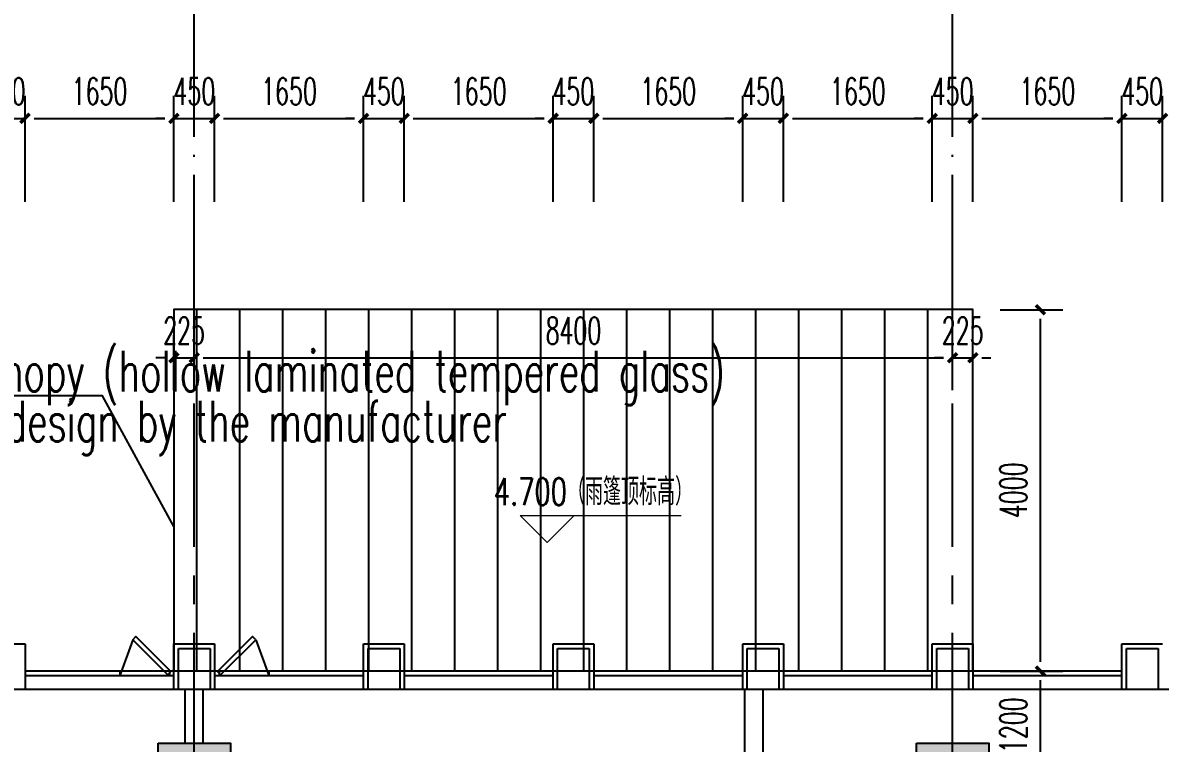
# Model space of a CAD drawing. Extents: x 824790 to 994147, y 4290613 to 4374713.
# Drawn here: x 858410 to 871010, y 4347595 to 4355572 of the extents above; entities that cross this region are included whole.
import ezdxf
from ezdxf.enums import TextEntityAlignment as Align

# ---------------------------------------------------------------- set-up
doc = ezdxf.new("R2010")
doc.units = 0
doc.header["$LTSCALE"] = 1000
doc.header["$MEASUREMENT"] = 0
for name, pattern in [('ACAD_ISO08W100', [36, 24, -3, 6, -3]), ('CENTER', [50.8, 31.75, -6.35, 6.35, -6.35]), ('DOTE', [2.42, 2, -0.2, 0.02, -0.2])]:
    doc.linetypes.add(name, pattern=pattern)
doc.layers.get('0').update_dxf_attribs({"color": 255, "linetype": 'CONTINUOUS'})
for name, color, linetype in [('A-AXIS', 3, 'CONTINUOUS'), ('A-DIM', 201, 'CONTINUOUS'), ('A-DOTE', 8, 'ACAD_ISO08W100'), ('A-FIN-GRAN', 34, 'CONTINUOUS'), ('A-NOTE', 150, 'CONTINUOUS'), ('A-WALL', 2, 'CONTINUOUS'), ('A-WINDOW', 4, 'CONTINUOUS'), ('DOTE', 17, 'DOTE'), ('HATCH-F252', 252, 'CONTINUOUS'), ('S-COLUMN', 1, 'CONTINUOUS'), ('WINDOW', 4, 'CONTINUOUS'), ('柱子', 9, 'CONTINUOUS')]:
    doc.layers.add(name, color=color, linetype=linetype)
doc.layers.add('A_LEVEL', color=135, linetype='CONTINUOUS', lineweight=0)
doc.styles.add('DIM_FONT', font='SIMPLEX.shx', dxfattribs={"width": 0.6, "bigfont": 'GBCBIG.shx'})
doc.styles.add('MEN', font='tjromans.shx', dxfattribs={"width": 0.7, "bigfont": 'tjhztxt.shx'})
doc.styles.add('TONGJI-FONT', font='simplex.shx')
doc.dimstyles.new('DIM100', dxfattribs={"dimscale": 100, "dimtxt": 3, "dimasz": 0.01, "dimexe": 1, "dimexo": 1, "dimgap": 1, "dimtad": 1, "dimdec": 0, "dimtxsty": 'DIM_FONT', "dimblk1": 'h-_DIMX', "dimblk2": 'h-_DIMX', "dimsah": 1, "dimcen": 0.01, "dimclrd": 256, "dimclre": 256, "dimclrt": 7, "dimadec": 3, "dimazin": 3, "dimtfac": 1, "dimtdec": 0, "dimtix": 1, "dimtmove": 2, "dimatfit": 3, "dimldrblk": 'h-_DIMX', "dimtzin": 5, "dimarcsym": 0})
doc.dimstyles.new('DIMN', dxfattribs={"dimtxt": 300, "dimasz": 100, "dimexe": 250, "dimexo": 300, "dimgap": 150, "dimtad": 1, "dimdec": 0, "dimtxsty": 'DIM_FONT', "dimblk": 'h-_ArchTick', "dimcen": 2.5, "dimclrt": 7, "dimazin": 2, "dimtfac": 1, "dimtdec": 0, "dimtix": 1, "dimtmove": 2, "dimatfit": 3, "dimarcsym": 0})

# ---------------------------------------------------------------- blocks, each defined once
blk = doc.blocks.new('h-_DIMX')
blk.add_line((-150, 0), (150, 0))
at = {"const_width": 50}
blk.add_lwpolyline([(-70, -70), (70, 70)], dxfattribs=at)
blk = doc.blocks.new('h-ewryer')
at = {"layer": 'A-WINDOW', "ltscale": 0.5}
blk.add_line((366378, 243878), (366234, 243482), dxfattribs=at)
at = {"layer": 'A-WINDOW'}
for p, q in [((366234, 243532), (366234, 243482)), ((366784, 243532), (366784, 243482))]:
    blk.add_line(p, q, dxfattribs=at)
at = {"layer": 'A-WINDOW', "ltscale": 0.5}
blk.add_lwpolyline([(366378, 243878), (366413, 243914), (366802, 243525), (366767, 243489)], close=True, dxfattribs=at)
blk = doc.blocks.new('h-2层裙房幕墙')
at = {"layer": 'A-FIN-GRAN'}
for p, q in [((756609, 4036435), (757036, 4036435)), ((757036, 4036435), (757036, 4035935)), ((758686, 4035935), (758686, 4036435)), ((758686, 4036435), (759136, 4036435)), ((759136, 4036435), (759136, 4035935)), ((760786, 4035935), (760786, 4036435)), ((760786, 4036435), (761236, 4036435)), ((761236, 4036435), (761236, 4035935)), ((762886, 4035935), (762886, 4036435)), ((762886, 4036435), (763336, 4036435)), ((763336, 4036435), (763336, 4035935)), ((764986, 4035935), (764986, 4036435)), ((764986, 4036435), (765436, 4036435)), ((765436, 4036435), (765436, 4035935)), ((767086, 4035935), (767086, 4036435)), ((767086, 4036435), (767536, 4036435)), ((767536, 4036435), (767536, 4035935)), ((769186, 4035935), (769186, 4036435)), ((769186, 4036435), (769636, 4036435)), ((758736, 4035935), (758736, 4036385)), ((758736, 4036385), (759086, 4036385)), ((759086, 4036385), (759086, 4035935)), ((760836, 4035935), (760836, 4036385)), ((760836, 4036385), (761186, 4036385)), ((761186, 4036385), (761186, 4035935)), ((762936, 4035935), (762936, 4036385)), ((762936, 4036385), (763286, 4036385)), ((763286, 4036385), (763286, 4035935)), ((765036, 4035935), (765036, 4036385)), ((765036, 4036385), (765386, 4036385)), ((765386, 4036385), (765386, 4035935)), ((767136, 4035935), (767136, 4036385)), ((767136, 4036385), (767486, 4036385)), ((767486, 4036385), (767486, 4035935)), ((769236, 4035935), (769236, 4036385)), ((769236, 4036385), (769586, 4036385)), ((769586, 4036385), (769586, 4035935))]:
    blk.add_line(p, q, dxfattribs=at)
at = {"layer": 'WINDOW'}
for p, q in [((757036, 4036135), (758686, 4036135)), ((757036, 4036085), (758686, 4036085)), ((759136, 4036135), (760786, 4036135)), ((759136, 4036085), (760786, 4036085)), ((761236, 4036135), (762886, 4036135)), ((761236, 4036085), (762886, 4036085)), ((763336, 4036135), (764986, 4036135)), ((763336, 4036085), (764986, 4036085)), ((765436, 4036135), (767086, 4036135)), ((765436, 4036085), (767086, 4036085)), ((767536, 4036135), (769186, 4036135)), ((767536, 4036085), (769186, 4036085)), ((740234, 4035935), (801136, 4035935)), ((757036, 4035935), (758686, 4035935)), ((759136, 4035935), (760786, 4035935)), ((761236, 4035935), (762886, 4035935)), ((763336, 4035935), (764986, 4035935)), ((765436, 4035935), (767086, 4035935)), ((767536, 4035935), (769186, 4035935))]:
    blk.add_line(p, q, dxfattribs=at)
at = {"layer": 'A-WINDOW'}
blk.add_blockref('h-ewryer', (391851, 3792603), dxfattribs=at)
at = {"layer": 'A-WINDOW', "xscale": -1}
blk.add_blockref('h-ewryer', (1125970, 3792603), dxfattribs=at)
blk = doc.blocks.new('h-qwwe')
at = {"layer": 'HATCH-F252'}
blk.add_hatch(color=256, dxfattribs=at).paths.add_polyline_path([(-400, 400), (400, 400), (400, -400), (-400, -400)])
at = {"layer": 'S-COLUMN', "color": 1}
blk.add_lwpolyline([(-400, 400), (400, 400), (400, -400), (-400, -400)], close=True, dxfattribs=at)
blk = doc.blocks.new('h-800zhu')
at = {"layer": '柱子'}
for p in [(-2580329, -1387131), (-2571929, -1387131)]:
    blk.add_blockref('h-qwwe', p, dxfattribs=at)
blk = doc.blocks.new('h-_ArchTick')
at = {"color": 0, "linetype": 'ByBlock', "const_width": 0.4}
blk.add_lwpolyline([(-0.5, -0.5), (0.5, 0.5)], dxfattribs=at)
blk = doc.blocks.new('*D195')
at = {"layer": 'A-DIM', "color": 0, "lineweight": -2, "transparency": 16777216}
for p, q in [((860085, 4351504), (860085, 4352113)), ((860310, 4351504), (860310, 4352113)), ((859985, 4351863), (859885, 4351863)), ((860085, 4351863), (860310, 4351863)), ((860410, 4351863), (860510, 4351863))]:
    blk.add_line(p, q, dxfattribs=at)
at = {"layer": 'A-DIM', "color": 0, "lineweight": -2, "transparency": 16777216, "xscale": 100, "yscale": 100, "zscale": 100}
blk.add_blockref('h-_ArchTick', (860085, 4351863), dxfattribs=at)
at = {"layer": 'A-DIM', "color": 0, "lineweight": -2, "transparency": 16777216, "xscale": 100, "yscale": 100, "zscale": 100, "rotation": 180}
blk.add_blockref('h-_ArchTick', (860310, 4351863), dxfattribs=at)
at = {"layer": 'A-DIM', "color": 7, "transparency": 16777216, "insert": (860197, 4352163), "char_height": 300, "attachment_point": 5, "style": 'DIM_FONT'}
blk.add_mtext('\\A1;225', dxfattribs=at)
blk = doc.blocks.new('*D196')
at = {"layer": 'A-DIM', "color": 0, "lineweight": -2, "transparency": 16777216}
for p, q in [((860310, 4351504), (860310, 4352113)), ((868710, 4351504), (868710, 4352113)), ((860410, 4351863), (868610, 4351863))]:
    blk.add_line(p, q, dxfattribs=at)
at = {"layer": 'A-DIM', "color": 0, "lineweight": -2, "transparency": 16777216, "xscale": 100, "yscale": 100, "zscale": 100, "rotation": 180}
blk.add_blockref('h-_ArchTick', (860310, 4351863), dxfattribs=at)
at = {"layer": 'A-DIM', "color": 0, "lineweight": -2, "transparency": 16777216, "xscale": 100, "yscale": 100, "zscale": 100}
blk.add_blockref('h-_ArchTick', (868710, 4351863), dxfattribs=at)
at = {"layer": 'A-DIM', "color": 7, "transparency": 16777216, "insert": (864510, 4352163), "char_height": 300, "attachment_point": 5, "style": 'DIM_FONT'}
blk.add_mtext('\\A1;8400', dxfattribs=at)
blk = doc.blocks.new('*D197')
at = {"layer": 'A-DIM', "color": 0, "lineweight": -2, "transparency": 16777216}
for p, q in [((868710, 4351504), (868710, 4352113)), ((868935, 4351504), (868935, 4352113)), ((868610, 4351863), (868510, 4351863)), ((868710, 4351863), (868935, 4351863)), ((869035, 4351863), (869135, 4351863))]:
    blk.add_line(p, q, dxfattribs=at)
at = {"layer": 'A-DIM', "color": 0, "lineweight": -2, "transparency": 16777216, "xscale": 100, "yscale": 100, "zscale": 100}
blk.add_blockref('h-_ArchTick', (868710, 4351863), dxfattribs=at)
at = {"layer": 'A-DIM', "color": 0, "lineweight": -2, "transparency": 16777216, "xscale": 100, "yscale": 100, "zscale": 100, "rotation": 180}
blk.add_blockref('h-_ArchTick', (868935, 4351863), dxfattribs=at)
at = {"layer": 'A-DIM', "color": 7, "transparency": 16777216, "insert": (868822, 4352163), "char_height": 300, "attachment_point": 5, "style": 'DIM_FONT'}
blk.add_mtext('\\A1;225', dxfattribs=at)
blk = doc.blocks.new('*D198')
at = {"layer": 'A-DIM', "color": 0, "lineweight": -2, "transparency": 16777216}
for p, q in [((869235, 4352395), (869932, 4352395)), ((869682, 4348495), (869682, 4352295)), ((869235, 4348395), (869932, 4348395))]:
    blk.add_line(p, q, dxfattribs=at)
at = {"layer": 'A-DIM', "color": 0, "lineweight": -2, "transparency": 16777216, "xscale": 100, "yscale": 100, "zscale": 100}
for p, rotation in [((869682, 4352395), 90), ((869682, 4348395), 270)]:
    blk.add_blockref('h-_ArchTick', p, dxfattribs=dict(at, rotation=rotation))
at = {"layer": 'A-DIM', "color": 7, "transparency": 16777216, "insert": (869382, 4350395), "char_height": 300, "attachment_point": 5, "rotation": 90, "style": 'DIM_FONT'}
blk.add_mtext('\\A1;4000', dxfattribs=at)
blk = doc.blocks.new('*D199')
at = {"layer": 'A-DIM', "color": 0, "lineweight": -2, "transparency": 16777216}
for p, q in [((869235, 4348395), (869932, 4348395)), ((869682, 4347295), (869682, 4348295)), ((869235, 4347195), (869932, 4347195))]:
    blk.add_line(p, q, dxfattribs=at)
at = {"layer": 'A-DIM', "color": 0, "lineweight": -2, "transparency": 16777216, "xscale": 100, "yscale": 100, "zscale": 100}
for p, rotation in [((869682, 4348395), 90), ((869682, 4347195), 270)]:
    blk.add_blockref('h-_ArchTick', p, dxfattribs=dict(at, rotation=rotation))
at = {"layer": 'A-DIM', "color": 7, "transparency": 16777216, "insert": (869382, 4347795), "char_height": 300, "attachment_point": 5, "rotation": 90, "style": 'DIM_FONT'}
blk.add_mtext('\\A1;1200', dxfattribs=at)
blk = doc.blocks.new('*D409')
at = {"layer": 'A-DIM', "color": 0, "lineweight": -2, "transparency": 16777216}
for p, q in [((871035, 4353589), (871035, 4354763)), ((872685, 4353589), (872685, 4354763)), ((871135, 4354513), (872585, 4354513))]:
    blk.add_line(p, q, dxfattribs=at)
at = {"layer": 'A-DIM', "color": 0, "lineweight": -2, "transparency": 16777216, "xscale": 100, "yscale": 100, "zscale": 100, "rotation": 180}
blk.add_blockref('h-_ArchTick', (871035, 4354513), dxfattribs=at)
at = {"layer": 'A-DIM', "color": 0, "lineweight": -2, "transparency": 16777216, "xscale": 100, "yscale": 100, "zscale": 100}
blk.add_blockref('h-_ArchTick', (872685, 4354513), dxfattribs=at)
at = {"layer": 'A-DIM', "color": 7, "transparency": 16777216, "insert": (871860, 4354813), "char_height": 300, "attachment_point": 5, "style": 'DIM_FONT'}
blk.add_mtext('\\A1;1650', dxfattribs=at)
blk = doc.blocks.new('*D410')
at = {"layer": 'A-DIM', "color": 0, "lineweight": -2, "transparency": 16777216}
for p, q in [((870585, 4353589), (870585, 4354763)), ((871035, 4353589), (871035, 4354763)), ((870485, 4354513), (870385, 4354513)), ((870585, 4354513), (871035, 4354513)), ((871135, 4354513), (871235, 4354513))]:
    blk.add_line(p, q, dxfattribs=at)
at = {"layer": 'A-DIM', "color": 0, "lineweight": -2, "transparency": 16777216, "xscale": 100, "yscale": 100, "zscale": 100}
blk.add_blockref('h-_ArchTick', (870585, 4354513), dxfattribs=at)
at = {"layer": 'A-DIM', "color": 0, "lineweight": -2, "transparency": 16777216, "xscale": 100, "yscale": 100, "zscale": 100, "rotation": 180}
blk.add_blockref('h-_ArchTick', (871035, 4354513), dxfattribs=at)
at = {"layer": 'A-DIM', "color": 7, "transparency": 16777216, "insert": (870810, 4354813), "char_height": 300, "attachment_point": 5, "style": 'DIM_FONT'}
blk.add_mtext('\\A1;450', dxfattribs=at)
blk = doc.blocks.new('*D411')
at = {"layer": 'A-DIM', "color": 0, "lineweight": -2, "transparency": 16777216}
for p, q in [((868935, 4353589), (868935, 4354763)), ((870585, 4353589), (870585, 4354763)), ((869035, 4354513), (870485, 4354513))]:
    blk.add_line(p, q, dxfattribs=at)
at = {"layer": 'A-DIM', "color": 0, "lineweight": -2, "transparency": 16777216, "xscale": 100, "yscale": 100, "zscale": 100, "rotation": 180}
blk.add_blockref('h-_ArchTick', (868935, 4354513), dxfattribs=at)
at = {"layer": 'A-DIM', "color": 0, "lineweight": -2, "transparency": 16777216, "xscale": 100, "yscale": 100, "zscale": 100}
blk.add_blockref('h-_ArchTick', (870585, 4354513), dxfattribs=at)
at = {"layer": 'A-DIM', "color": 7, "transparency": 16777216, "insert": (869760, 4354813), "char_height": 300, "attachment_point": 5, "style": 'DIM_FONT'}
blk.add_mtext('\\A1;1650', dxfattribs=at)
blk = doc.blocks.new('*D412')
at = {"layer": 'A-DIM', "color": 0, "lineweight": -2, "transparency": 16777216}
for p, q in [((868485, 4353589), (868485, 4354763)), ((868935, 4353589), (868935, 4354763)), ((868385, 4354513), (868285, 4354513)), ((868485, 4354513), (868935, 4354513)), ((869035, 4354513), (869135, 4354513))]:
    blk.add_line(p, q, dxfattribs=at)
at = {"layer": 'A-DIM', "color": 0, "lineweight": -2, "transparency": 16777216, "xscale": 100, "yscale": 100, "zscale": 100}
blk.add_blockref('h-_ArchTick', (868485, 4354513), dxfattribs=at)
at = {"layer": 'A-DIM', "color": 0, "lineweight": -2, "transparency": 16777216, "xscale": 100, "yscale": 100, "zscale": 100, "rotation": 180}
blk.add_blockref('h-_ArchTick', (868935, 4354513), dxfattribs=at)
at = {"layer": 'A-DIM', "color": 7, "transparency": 16777216, "insert": (868710, 4354813), "char_height": 300, "attachment_point": 5, "style": 'DIM_FONT'}
blk.add_mtext('\\A1;450', dxfattribs=at)
blk = doc.blocks.new('*D413')
at = {"layer": 'A-DIM', "color": 0, "lineweight": -2, "transparency": 16777216}
for p, q in [((866835, 4353589), (866835, 4354763)), ((868485, 4353589), (868485, 4354763)), ((866935, 4354513), (868385, 4354513))]:
    blk.add_line(p, q, dxfattribs=at)
at = {"layer": 'A-DIM', "color": 0, "lineweight": -2, "transparency": 16777216, "xscale": 100, "yscale": 100, "zscale": 100, "rotation": 180}
blk.add_blockref('h-_ArchTick', (866835, 4354513), dxfattribs=at)
at = {"layer": 'A-DIM', "color": 0, "lineweight": -2, "transparency": 16777216, "xscale": 100, "yscale": 100, "zscale": 100}
blk.add_blockref('h-_ArchTick', (868485, 4354513), dxfattribs=at)
at = {"layer": 'A-DIM', "color": 7, "transparency": 16777216, "insert": (867660, 4354813), "char_height": 300, "attachment_point": 5, "style": 'DIM_FONT'}
blk.add_mtext('\\A1;1650', dxfattribs=at)
blk = doc.blocks.new('*D414')
at = {"layer": 'A-DIM', "color": 0, "lineweight": -2, "transparency": 16777216}
for p, q in [((866385, 4353589), (866385, 4354763)), ((866835, 4353589), (866835, 4354763)), ((866285, 4354513), (866185, 4354513)), ((866385, 4354513), (866835, 4354513)), ((866935, 4354513), (867035, 4354513))]:
    blk.add_line(p, q, dxfattribs=at)
at = {"layer": 'A-DIM', "color": 0, "lineweight": -2, "transparency": 16777216, "xscale": 100, "yscale": 100, "zscale": 100}
blk.add_blockref('h-_ArchTick', (866385, 4354513), dxfattribs=at)
at = {"layer": 'A-DIM', "color": 0, "lineweight": -2, "transparency": 16777216, "xscale": 100, "yscale": 100, "zscale": 100, "rotation": 180}
blk.add_blockref('h-_ArchTick', (866835, 4354513), dxfattribs=at)
at = {"layer": 'A-DIM', "color": 7, "transparency": 16777216, "insert": (866610, 4354813), "char_height": 300, "attachment_point": 5, "style": 'DIM_FONT'}
blk.add_mtext('\\A1;450', dxfattribs=at)
blk = doc.blocks.new('*D415')
at = {"layer": 'A-DIM', "color": 0, "lineweight": -2, "transparency": 16777216}
for p, q in [((864735, 4353589), (864735, 4354763)), ((866385, 4353589), (866385, 4354763)), ((864835, 4354513), (866285, 4354513))]:
    blk.add_line(p, q, dxfattribs=at)
at = {"layer": 'A-DIM', "color": 0, "lineweight": -2, "transparency": 16777216, "xscale": 100, "yscale": 100, "zscale": 100, "rotation": 180}
blk.add_blockref('h-_ArchTick', (864735, 4354513), dxfattribs=at)
at = {"layer": 'A-DIM', "color": 0, "lineweight": -2, "transparency": 16777216, "xscale": 100, "yscale": 100, "zscale": 100}
blk.add_blockref('h-_ArchTick', (866385, 4354513), dxfattribs=at)
at = {"layer": 'A-DIM', "color": 7, "transparency": 16777216, "insert": (865560, 4354813), "char_height": 300, "attachment_point": 5, "style": 'DIM_FONT'}
blk.add_mtext('\\A1;1650', dxfattribs=at)
blk = doc.blocks.new('*D416')
at = {"layer": 'A-DIM', "color": 0, "lineweight": -2, "transparency": 16777216}
for p, q in [((864285, 4353589), (864285, 4354763)), ((864735, 4353589), (864735, 4354763)), ((864185, 4354513), (864085, 4354513)), ((864285, 4354513), (864735, 4354513)), ((864835, 4354513), (864935, 4354513))]:
    blk.add_line(p, q, dxfattribs=at)
at = {"layer": 'A-DIM', "color": 0, "lineweight": -2, "transparency": 16777216, "xscale": 100, "yscale": 100, "zscale": 100}
blk.add_blockref('h-_ArchTick', (864285, 4354513), dxfattribs=at)
at = {"layer": 'A-DIM', "color": 0, "lineweight": -2, "transparency": 16777216, "xscale": 100, "yscale": 100, "zscale": 100, "rotation": 180}
blk.add_blockref('h-_ArchTick', (864735, 4354513), dxfattribs=at)
at = {"layer": 'A-DIM', "color": 7, "transparency": 16777216, "insert": (864510, 4354813), "char_height": 300, "attachment_point": 5, "style": 'DIM_FONT'}
blk.add_mtext('\\A1;450', dxfattribs=at)
blk = doc.blocks.new('*D417')
at = {"layer": 'A-DIM', "color": 0, "lineweight": -2, "transparency": 16777216}
for p, q in [((862635, 4353589), (862635, 4354763)), ((864285, 4353589), (864285, 4354763)), ((862735, 4354513), (864185, 4354513))]:
    blk.add_line(p, q, dxfattribs=at)
at = {"layer": 'A-DIM', "color": 0, "lineweight": -2, "transparency": 16777216, "xscale": 100, "yscale": 100, "zscale": 100, "rotation": 180}
blk.add_blockref('h-_ArchTick', (862635, 4354513), dxfattribs=at)
at = {"layer": 'A-DIM', "color": 0, "lineweight": -2, "transparency": 16777216, "xscale": 100, "yscale": 100, "zscale": 100}
blk.add_blockref('h-_ArchTick', (864285, 4354513), dxfattribs=at)
at = {"layer": 'A-DIM', "color": 7, "transparency": 16777216, "insert": (863460, 4354813), "char_height": 300, "attachment_point": 5, "style": 'DIM_FONT'}
blk.add_mtext('\\A1;1650', dxfattribs=at)
blk = doc.blocks.new('*D418')
at = {"layer": 'A-DIM', "color": 0, "lineweight": -2, "transparency": 16777216}
for p, q in [((862185, 4353589), (862185, 4354763)), ((862635, 4353589), (862635, 4354763)), ((862085, 4354513), (861985, 4354513)), ((862185, 4354513), (862635, 4354513)), ((862735, 4354513), (862835, 4354513))]:
    blk.add_line(p, q, dxfattribs=at)
at = {"layer": 'A-DIM', "color": 0, "lineweight": -2, "transparency": 16777216, "xscale": 100, "yscale": 100, "zscale": 100}
blk.add_blockref('h-_ArchTick', (862185, 4354513), dxfattribs=at)
at = {"layer": 'A-DIM', "color": 0, "lineweight": -2, "transparency": 16777216, "xscale": 100, "yscale": 100, "zscale": 100, "rotation": 180}
blk.add_blockref('h-_ArchTick', (862635, 4354513), dxfattribs=at)
at = {"layer": 'A-DIM', "color": 7, "transparency": 16777216, "insert": (862410, 4354813), "char_height": 300, "attachment_point": 5, "style": 'DIM_FONT'}
blk.add_mtext('\\A1;450', dxfattribs=at)
blk = doc.blocks.new('*D419')
at = {"layer": 'A-DIM', "color": 0, "lineweight": -2, "transparency": 16777216}
for p, q in [((860535, 4353589), (860535, 4354763)), ((862185, 4353589), (862185, 4354763)), ((860635, 4354513), (862085, 4354513))]:
    blk.add_line(p, q, dxfattribs=at)
at = {"layer": 'A-DIM', "color": 0, "lineweight": -2, "transparency": 16777216, "xscale": 100, "yscale": 100, "zscale": 100, "rotation": 180}
blk.add_blockref('h-_ArchTick', (860535, 4354513), dxfattribs=at)
at = {"layer": 'A-DIM', "color": 0, "lineweight": -2, "transparency": 16777216, "xscale": 100, "yscale": 100, "zscale": 100}
blk.add_blockref('h-_ArchTick', (862185, 4354513), dxfattribs=at)
at = {"layer": 'A-DIM', "color": 7, "transparency": 16777216, "insert": (861360, 4354813), "char_height": 300, "attachment_point": 5, "style": 'DIM_FONT'}
blk.add_mtext('\\A1;1650', dxfattribs=at)
blk = doc.blocks.new('*D420')
at = {"layer": 'A-DIM', "color": 0, "lineweight": -2, "transparency": 16777216}
for p, q in [((860085, 4353589), (860085, 4354763)), ((860535, 4353589), (860535, 4354763)), ((859985, 4354513), (859885, 4354513)), ((860085, 4354513), (860535, 4354513)), ((860635, 4354513), (860735, 4354513))]:
    blk.add_line(p, q, dxfattribs=at)
at = {"layer": 'A-DIM', "color": 0, "lineweight": -2, "transparency": 16777216, "xscale": 100, "yscale": 100, "zscale": 100}
blk.add_blockref('h-_ArchTick', (860085, 4354513), dxfattribs=at)
at = {"layer": 'A-DIM', "color": 0, "lineweight": -2, "transparency": 16777216, "xscale": 100, "yscale": 100, "zscale": 100, "rotation": 180}
blk.add_blockref('h-_ArchTick', (860535, 4354513), dxfattribs=at)
at = {"layer": 'A-DIM', "color": 7, "transparency": 16777216, "insert": (860310, 4354813), "char_height": 300, "attachment_point": 5, "style": 'DIM_FONT'}
blk.add_mtext('\\A1;450', dxfattribs=at)
blk = doc.blocks.new('*D421')
at = {"layer": 'A-DIM', "color": 0, "lineweight": -2, "transparency": 16777216}
for p, q in [((858435, 4353589), (858435, 4354763)), ((860085, 4353589), (860085, 4354763)), ((858535, 4354513), (859985, 4354513))]:
    blk.add_line(p, q, dxfattribs=at)
at = {"layer": 'A-DIM', "color": 0, "lineweight": -2, "transparency": 16777216, "xscale": 100, "yscale": 100, "zscale": 100, "rotation": 180}
blk.add_blockref('h-_ArchTick', (858435, 4354513), dxfattribs=at)
at = {"layer": 'A-DIM', "color": 0, "lineweight": -2, "transparency": 16777216, "xscale": 100, "yscale": 100, "zscale": 100}
blk.add_blockref('h-_ArchTick', (860085, 4354513), dxfattribs=at)
at = {"layer": 'A-DIM', "color": 7, "transparency": 16777216, "insert": (859260, 4354813), "char_height": 300, "attachment_point": 5, "style": 'DIM_FONT'}
blk.add_mtext('\\A1;1650', dxfattribs=at)
blk = doc.blocks.new('*D422')
at = {"layer": 'A-DIM', "color": 0, "lineweight": -2, "transparency": 16777216}
for p, q in [((857985, 4353589), (857985, 4354763)), ((858435, 4353589), (858435, 4354763)), ((857885, 4354513), (857785, 4354513)), ((857985, 4354513), (858435, 4354513)), ((858535, 4354513), (858635, 4354513))]:
    blk.add_line(p, q, dxfattribs=at)
at = {"layer": 'A-DIM', "color": 0, "lineweight": -2, "transparency": 16777216, "xscale": 100, "yscale": 100, "zscale": 100}
blk.add_blockref('h-_ArchTick', (857985, 4354513), dxfattribs=at)
at = {"layer": 'A-DIM', "color": 0, "lineweight": -2, "transparency": 16777216, "xscale": 100, "yscale": 100, "zscale": 100, "rotation": 180}
blk.add_blockref('h-_ArchTick', (858435, 4354513), dxfattribs=at)
at = {"layer": 'A-DIM', "color": 7, "transparency": 16777216, "insert": (858210, 4354813), "char_height": 300, "attachment_point": 5, "style": 'DIM_FONT'}
blk.add_mtext('\\A1;450', dxfattribs=at)
blk = doc.blocks.new('h-wrt')
at = {"layer": 'A-DOTE', "linetype": 'CENTER', "ltscale": 0.05}
for p, q in [((-2580328.9, -1784214.6), (-2580328.9, -1744636.2)), ((-2571928.9, -1784214.6), (-2571928.9, -1744636.2))]:
    blk.add_line(p, q, dxfattribs=at)
at = {"layer": 'A-AXIS'}
for base, p1, p2 in [((-2487228.9, -1740710.9), (-2600528.9, -1746536.2), (-2487228.9, -1746636.2)), ((-2580328.9, -1742310.9), (-2588728.9, -1746636.2), (-2580328.9, -1746636.2)), ((-2571928.9, -1742310.9), (-2580328.9, -1746636.2), (-2571928.9, -1746636.2)), ((-2563528.9, -1742310.9), (-2571928.9, -1746636.2), (-2563528.9, -1746636.2))]:
    blk.add_linear_dim(base=base, p1=p1, p2=p2, dimstyle='DIM100', dxfattribs=at).render()

msp = doc.modelspace()

# ---------------------------------------------------------------- linework, layer by layer
at = {"layer": 'A-NOTE'}
msp.add_lwpolyline([(860084.9, 4349996.2), (859295, 4351442.6), (854498.5, 4351442.6)], dxfattribs=at)
at = {"layer": 'A-WALL'}
for p, q in [((860209.9, 4348195.4), (860409.9, 4348195.4)), ((860209.9, 4347595.4), (860209.9, 4348195.4)), ((860409.9, 4347595.4), (860409.9, 4348195.4)), ((866409.9, 4340595.4), (866409.9, 4348195.4)), ((866609.9, 4340595.4), (866609.9, 4348195.4))]:
    msp.add_line(p, q, dxfattribs=at)
at = {"layer": 'A-WINDOW'}
for p, q in [((860337.4, 4348395.4), (860337.4, 4352395.4)), ((860813.6, 4348395.4), (860813.6, 4352395.4)), ((861289.9, 4348395.4), (861289.9, 4352395.4)), ((861766.1, 4348395.4), (861766.1, 4352395.4)), ((862242.4, 4348395.4), (862242.4, 4352395.4)), ((862718.6, 4348395.4), (862718.6, 4352395.4)), ((863194.9, 4348395.4), (863194.9, 4352395.4)), ((863671.1, 4348395.4), (863671.1, 4352395.4)), ((864147.4, 4348395.4), (864147.4, 4352395.4)), ((864623.6, 4348395.4), (864623.6, 4352395.4)), ((865099.9, 4348395.4), (865099.9, 4352395.4)), ((865576.1, 4348395.4), (865576.1, 4352395.4)), ((866052.4, 4348395.4), (866052.4, 4352395.4)), ((866528.6, 4348395.4), (866528.6, 4352395.4)), ((867004.9, 4348395.4), (867004.9, 4352395.4)), ((867481.1, 4348395.4), (867481.1, 4352395.4)), ((867957.4, 4348395.4), (867957.4, 4352395.4)), ((868433.6, 4348395.4), (868433.6, 4352395.4)), ((868934.9, 4348395.4), (868934.9, 4352395.4))]:
    msp.add_line(p, q, dxfattribs=at)
msp.add_lwpolyline([(860084.9, 4348395.4), (868934.9, 4348395.4), (868934.9, 4352395.4), (860084.9, 4352395.4)], close=True, dxfattribs=at)
at = {"layer": 'A_LEVEL'}
msp.add_lwpolyline([(864518.6, 4350117.8), (864218.6, 4349817.8), (863918.6, 4350117.8), (865703.9, 4350117.8)], dxfattribs=at)

# ---------------------------------------------------------------- block references
at = {"layer": 'A-WINDOW'}
msp.add_blockref('h-2层裙房幕墙', (101399, 312260.4), dxfattribs=at)
at = {"layer": 'DOTE'}
msp.add_blockref('h-wrt', (3440638.8, 6098424.3), dxfattribs=at)
at = {"layer": 'S-COLUMN'}
msp.add_blockref('h-800zhu', (3440638.8, 5734326.8), dxfattribs=at)

# ---------------------------------------------------------------- texts
at = {"layer": 'A-NOTE', "style": 'TONGJI-FONT', "width": 0.65}
for s, p in [('Steel structure canopy (hollow laminated tempered glass)', (854595.2, 4351489.9)), ('Detailed design by the manufacturer', (856478.1, 4350935.9))]:
    msp.add_text(s, height=450, dxfattribs=at).set_placement(p)
at = {"layer": 'A_LEVEL', "style": 'MEN', "width": 0.7}
msp.add_attdef('4.700（雨篷顶标高）', text='1', height=300, dxfattribs=at).set_placement((865834.4, 4350230.1, -0.3), align=Align.RIGHT)

# ---------------------------------------------------------------- dimensions: what is measured, and where the dimension line sits
at = {"layer": 'A-DIM'}
for p1, p2, distance, picture, middle in [((857984.9, 4353289.1), (858434.9, 4353289.1), 1224.3, '*D422', (858209.9, 4354813.4)), ((858434.9, 4353289.1), (860084.9, 4353289.1), 1224.3, '*D421', (859259.9, 4354813.4)), ((860084.9, 4353289.1), (860534.9, 4353289.1), 1224.3, '*D420', (860309.9, 4354813.4)), ((860534.9, 4353289.1), (862184.9, 4353289.1), 1224.3, '*D419', (861359.9, 4354813.4)), ((862184.9, 4353289.1), (862634.9, 4353289.1), 1224.3, '*D418', (862409.9, 4354813.4)), ((862634.9, 4353289.1), (864284.9, 4353289.1), 1224.3, '*D417', (863459.9, 4354813.4)), ((864284.9, 4353289.1), (864734.9, 4353289.1), 1224.3, '*D416', (864509.9, 4354813.4)), ((864734.9, 4353289.1), (866384.9, 4353289.1), 1224.3, '*D415', (865559.9, 4354813.4)), ((866384.9, 4353289.1), (866834.9, 4353289.1), 1224.3, '*D414', (866609.9, 4354813.4)), ((866834.9, 4353289.1), (868484.9, 4353289.1), 1224.3, '*D413', (867659.9, 4354813.4)), ((868484.9, 4353289.1), (868934.9, 4353289.1), 1224.3, '*D412', (868709.9, 4354813.4)), ((868934.9, 4353289.1), (870584.9, 4353289.1), 1224.3, '*D411', (869759.9, 4354813.4)), ((870584.9, 4353289.1), (871034.9, 4353289.1), 1224.3, '*D410', (870809.9, 4354813.4)), ((871034.9, 4353289.1), (872684.9, 4353289.1), 1224.3, '*D409', (871859.9, 4354813.4)), ((868934.9, 4348395.4), (868934.9, 4352395.4), -746.8, '*D198', (869381.6, 4350395.4)), ((860084.9, 4351204), (860309.9, 4351204), 658.6, '*D195', (860197.4, 4352162.7)), ((860309.9, 4351204), (868709.9, 4351204), 658.6, '*D196', (864509.9, 4352162.7)), ((868709.9, 4351204), (868934.9, 4351204), 658.6, '*D197', (868822.4, 4352162.7)), ((868934.9, 4347195.4), (868934.9, 4348395.4), -746.8, '*D199', (869381.6, 4347795.4))]:
    dim = msp.add_aligned_dim(p1=p1, p2=p2, distance=distance, dimstyle='DIMN', dxfattribs=at)
    dim.commit()
    dim.dimension.update_dxf_attribs({"geometry": picture, "text_midpoint": middle})

doc.saveas('drawing.dxf')
